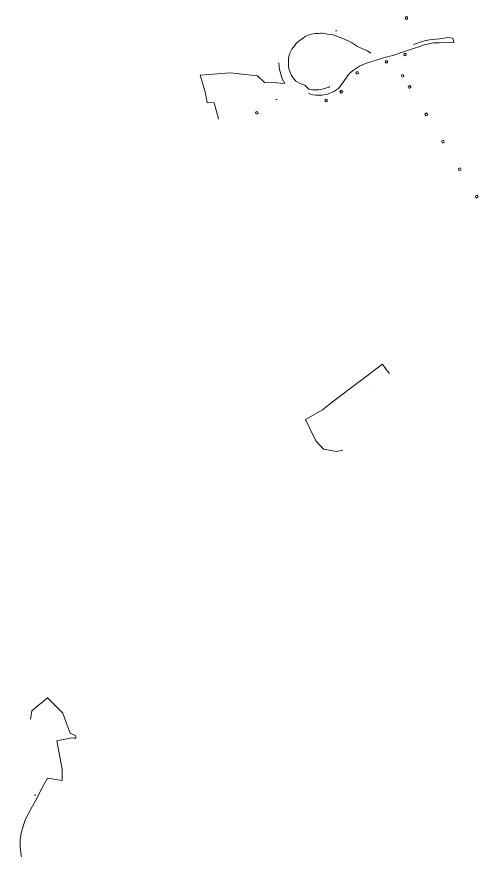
# Model space of a CAD drawing. Header units: metres. Extents: x 534757 to 556231, y 1832948 to 1850503.
# Drawn here: x 549930 to 550792, y 1847286 to 1848866 of the extents above; entities that cross this region are included whole.
import ezdxf

# ---------------------------------------------------------------- set-up
doc = ezdxf.new("R2010")
doc.units = ezdxf.units.M
doc.header["$MEASUREMENT"] = 0
doc.linetypes.add('DGN Style 4', pattern=[602.615279, 301.11944, -150.55972, 0.376399, -150.55972])
doc.layers.add('Level 30', color=7, linetype='Continuous', lineweight=0)

msp = doc.modelspace()

# ---------------------------------------------------------------- linework, layer by layer
at = {"layer": 'Level 30', "color": 5, "linetype": 'DGN Style 4', "lineweight": 13, "flags": 128}
for points in [[(550660.411, 1848865.839), (550660.411, 1848861.839), (550656.411, 1848861.839), (550656.411, 1848865.839), (550660.411, 1848865.839)], [(550746.968, 1848817.958), (550719.997, 1848817.646), (550708.834, 1848817.199), (550702.316, 1848816.381), (550689.409, 1848813.391), (550687.714, 1848812.22), (550685.431, 1848811.123), (550669.275, 1848806.029), (550650.989, 1848800.192), (550632.779, 1848793.813), (550621.773, 1848791.64), (550613.349, 1848788.919), (550581.855, 1848778.935), (550570.616, 1848774.079), (550557.155, 1848765.1), (550552.496, 1848760.771), (550548.328, 1848755.903), (550546.044, 1848752.873), (550531.903, 1848732.586), (550522.417, 1848726.819), (550511.06, 1848721.585), (550500.23, 1848719.489), (550488.754, 1848719.563), (550483.472, 1848720.6), (550479.222, 1848721.738), (550472.284, 1848724.369), (550453.973, 1848728.754), (550450.992, 1848728.847), (550439.268, 1848731.948), (550429.469, 1848733.691), (550417.646, 1848734.971), (550403.35, 1848734.935), (550402.461, 1848734.012), (550405.891, 1848730.711), (550430.359, 1848727.303), (550435.398, 1848724.799), (550434.088, 1848713.469), (550436.366, 1848713.469), (550436.366, 1848709.469), (550432.366, 1848709.469), (550432.348, 1848711.719), (550382.735, 1848711.861), (550322.051, 1848704.583), (550303.387, 1848705.501), (550310.885, 1848677.505), (550310.885, 1848673.505), (550306.885, 1848673.505), (550306.885, 1848675.287), (550299.226, 1848705.705), (550286.107, 1848706.35), (550281.947, 1848726.284), (550273.014, 1848757.14), (550328.865, 1848761.556), (550380.045, 1848755.583), (550392.921, 1848743.192), (550416.276, 1848742.606), (550430.885, 1848741.773), (550426.32, 1848750.276), (550420.925, 1848767.489), (550419.407, 1848783.537), (550421.167, 1848796.548), (550427.034, 1848815.466), (550433.294, 1848826.375), (550439.576, 1848831.064), (550449.347, 1848836.424), (550453.582, 1848838.119), (550459.393, 1848842.921), (550465.273, 1848846.098), (550469.374, 1848847.89), (550472.765, 1848849.134), (550476.949, 1848849.591), (550481.309, 1848849.787), (550486.143, 1848849.672), (550490.514, 1848849.252), (550494.808, 1848848.542), (550497.578, 1848848.354), (550501.693, 1848847.864), (550525.593, 1848840.873), (550531.435, 1848836.624), (550571.376, 1848821.739), (550597.204, 1848813.17), (550605.382, 1848811.069), (550611.516, 1848809.82), (550619.31, 1848807.897), (550629.105, 1848806.568), (550640.86, 1848806.432), (550645.579, 1848806.52), (550687.381, 1848819.777), (550692.152, 1848821.068), (550701.253, 1848822.996), (550707.878, 1848823.843), (550720.189, 1848825.192), (550735.856, 1848827.384), (550744.676, 1848826.403), (550746.968, 1848817.958)], [(550591.931, 1848798.399), (550585.221, 1848802.424), (550574.642, 1848807.013), (550566.853, 1848810.397), (550557.676, 1848816.71), (550549.64, 1848821.228), (550539.193, 1848825.394), (550521.192, 1848832.537), (550510.776, 1848833.951), (550504.446, 1848835.011), (550500.932, 1848835.259), (550498.1, 1848835.276), (550494.001, 1848835.037), (550490.614, 1848834.991), (550487.45, 1848834.74), (550481.32, 1848833.824), (550475.915, 1848832.204), (550470.55, 1848829.914), (550465.863, 1848827.077), (550457.589, 1848821.101), (550451.861, 1848815.393), (550449.596, 1848812.746), (550444.197, 1848805.759), (550442.677, 1848803.202), (550440.853, 1848799.627), (550438.824, 1848794.265), (550437.701, 1848788.38), (550437.564, 1848780.517), (550437.726, 1848774.665), (550438.621, 1848769.138), (550440.167, 1848763.689), (550443.293, 1848756.574), (550447.642, 1848750.369), (550451.554, 1848745.999), (550460.677, 1848740.86), (550468.346, 1848738.655), (550475.171, 1848731.815), (550475.661, 1848731.192), (550479.592, 1848730.414), (550482.738, 1848730.009), (550488.241, 1848729.668), (550493.949, 1848729.858), (550497.422, 1848730.257), (550503.293, 1848731.432), (550507.284, 1848732.62), (550511.705, 1848734.365), (550514.388, 1848735.511), (550518.055, 1848737.39), (550522.016, 1848739.76), (550526.982, 1848743.391), (550531.486, 1848747.551), (550538.33, 1848755.144), (550551.249, 1848769.046), (550555.78, 1848772.805), (550558.639, 1848774.915), (550561.485, 1848778.291), (550566.113, 1848783.097), (550573.255, 1848789.531), (550578.916, 1848794.151), (550589.525, 1848797.876), (550591.931, 1848798.399)], [(550657.712, 1848797.337), (550657.228, 1848793.367), (550653.258, 1848793.85), (550653.741, 1848797.821), (550657.712, 1848797.337)], [(550623.017, 1848783.824), (550623.017, 1848779.824), (550619.017, 1848779.824), (550619.017, 1848783.824), (550623.017, 1848783.824)], [(550568.635, 1848760.47), (550564.88, 1848759.092), (550563.502, 1848762.847), (550567.257, 1848764.225), (550568.635, 1848760.47)], [(550653.694, 1848754.837), (550649.976, 1848753.362), (550648.501, 1848757.08), (550652.219, 1848758.555), (550653.694, 1848754.837)], [(550666.833, 1848734.493), (550663.417, 1848732.413), (550661.336, 1848735.829), (550664.752, 1848737.91), (550666.833, 1848734.493)], [(550539.229, 1848726.572), (550536.486, 1848723.66), (550533.575, 1848726.403), (550536.317, 1848729.314), (550539.229, 1848726.572)], [(550510.136, 1848711.764), (550510.136, 1848707.764), (550506.136, 1848707.764), (550506.136, 1848712.0541), (550510.136, 1848711.764)], [(550381.311, 1848685.791), (550377.655, 1848684.169), (550376.033, 1848687.825), (550379.689, 1848689.447), (550381.311, 1848685.791)], [(550698.044, 1848683.258), (550694.634, 1848681.166), (550692.542, 1848684.575), (550695.952, 1848686.667), (550698.044, 1848683.258)], [(550729.357, 1848631.885), (550725.781, 1848630.092), (550723.988, 1848633.667), (550727.564, 1848635.46), (550729.357, 1848631.885)], [(550760.376, 1848580.488), (550756.763, 1848578.771), (550755.046, 1848582.384), (550758.659, 1848584.101), (550760.376, 1848580.488)], [(550792.157, 1848529.768), (550788.699, 1848527.758), (550786.689, 1848531.216), (550790.147, 1848533.226), (550792.157, 1848529.768)], [(550626.341, 1848199.841), (550620.309, 1848207.31), (550613.669, 1848217.662), (550519.869, 1848146.979), (550501.251, 1848132.336), (550469.86, 1848114.521), (550488.923, 1848074.464), (550503.025, 1848058.925), (550527.362, 1848054.815), (550568.685, 1848062.623), (550563.41, 1848081.398), (550559.173, 1848128.649), (550587.616, 1848158.647), (550621.493, 1848195.926), (550626.341, 1848199.841)], [(550040.19, 1847523.418), (550040.19, 1847519.418), (550036.19, 1847519.418), (550032.923, 1847519.894), (550005.025, 1847514.28), (550015.071, 1847461.341), (550015.071, 1847440.427), (549987.3, 1847444.785), (549974.729, 1847421.03), (549967.287, 1847406.966), (549956.954, 1847388.335), (549945.635, 1847366.867), (549940.836, 1847350.81), (549938.532, 1847342.184), (549937.551, 1847337.47), (549936.623, 1847329.117), (549936.468, 1847316.241), (549938.624, 1847300.389), (549940.24, 1847287.25), (549935.679, 1847286.1592), (549933.336, 1847297.563), (549931.262, 1847307.562), (549930.356, 1847317.183), (549930.356, 1847329.198), (549931.566, 1847339.485), (549934.37, 1847351.939), (549938.63, 1847363.366), (549948.025, 1847381.604), (549955.01, 1847395.162), (549961.471, 1847407.371), (549968.127, 1847419.91), (549973.797, 1847430.385), (549975.694, 1847435.226), (549978.463, 1847445.553), (549978.463, 1847461.787), (549974.63, 1847461.689), (549954.466, 1847546.593), (549958.254, 1847570.413), (549987.344, 1847594.622), (550016.173, 1847566.128), (550022.437, 1847548.839), (550029.73, 1847528.706), (550040.19, 1847523.418)]]:
    msp.add_lwpolyline(points, dxfattribs=at)

doc.saveas('drawing.dxf')
